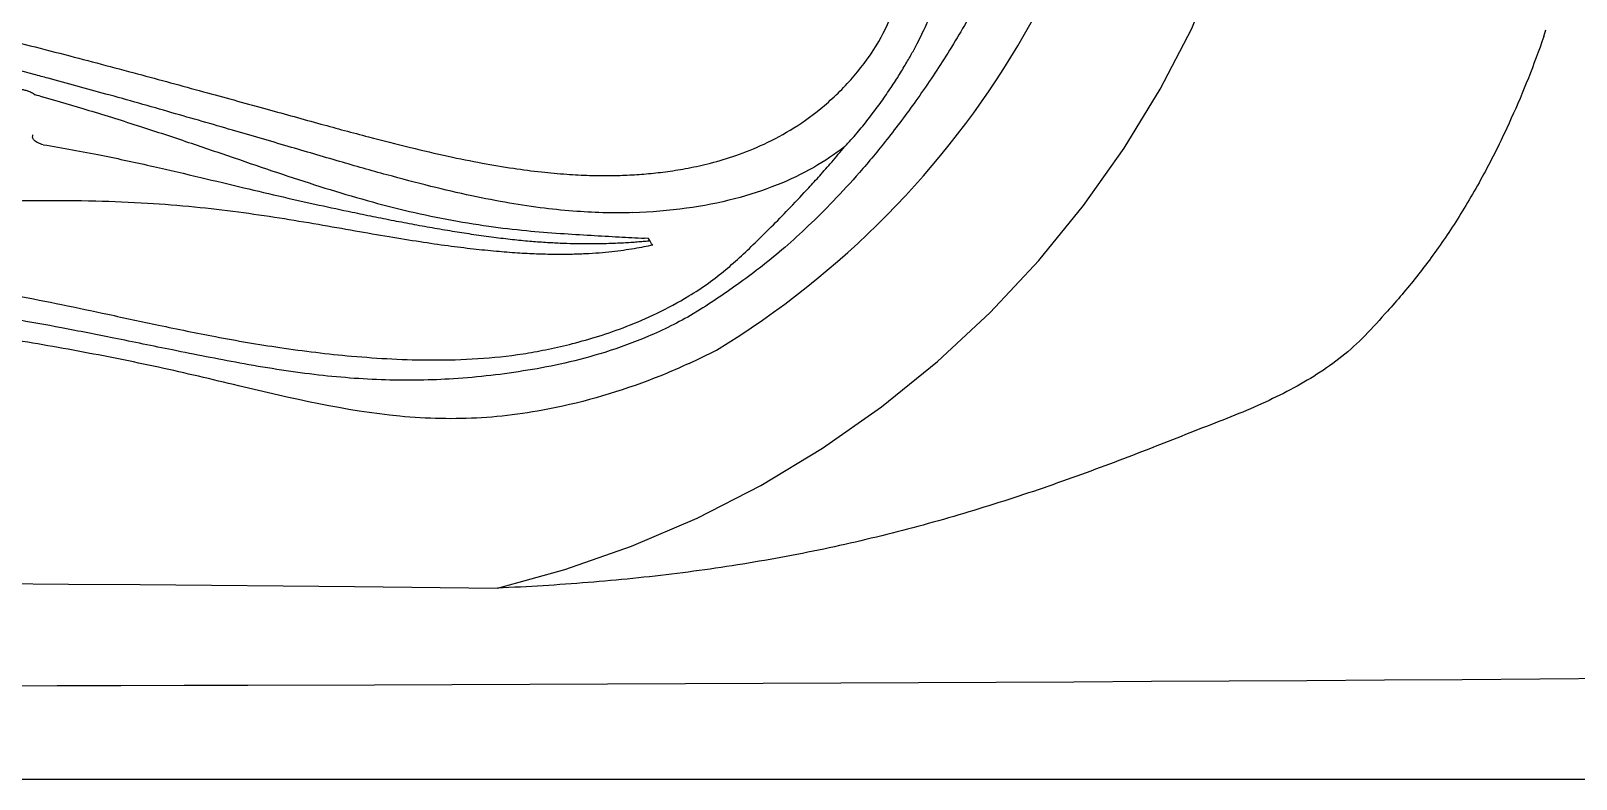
# Model space of a CAD drawing. Extents: x 527 to 614, y 487 to 635.
# Drawn here: x 572.28 to 577.41, y 505.03 to 507.51 of the extents above; entities that cross this region are included whole.
import ezdxf

# ---------------------------------------------------------------- set-up
doc = ezdxf.new("R2010")
doc.units = 0
doc.header["$MEASUREMENT"] = 0
doc.layers.add('1', color=4, linetype='Continuous')

# ---------------------------------------------------------------- blocks, each defined once
blk = doc.blocks.new('main_control')
at = {"color": 3, "linetype": 'Continuous'}
for p, q in [((14.9813, 13.5421), (14.9679, 13.5426)), ((14.985, 13.5358), (14.9814, 13.5421)), ((14.9854, 13.5344), (14.9821, 13.534)), ((14.9934, 13.522), (14.995, 13.5197)), ((15.1009, 13.3428), (15.1146, 13.351)), ((15.1439, 13.3002), (15.1294, 13.2916))]:
    blk.add_line(p, q, dxfattribs=at)
at = {"color": 4, "linetype": 'Continuous'}
for centre, radius, start, end in [((13.671, 15.6926), 2.952, 301.3467, 52.8), ((14.2007, 15.1129), 2.1865, 294.7459, 297.3907)]:
    blk.add_arc(centre, radius, start, end, dxfattribs=at)
at = {"color": 3, "linetype": 'Continuous'}
for centre, radius, start, end in [((11.0773, 7.2445), 7.0268, 74.36072, 74.57709), ((12.429, 13.9762), 0.5176, 349.0403, 349.9686)]:
    blk.add_arc(centre, radius, start, end, dxfattribs=at)
for points, knots in [([(10.9635, 14.4489), (11.1152, 14.452), (11.4026, 14.4455), (11.8096, 14.4057), (12.1721, 14.3492), (12.4967, 14.2844), (12.7888, 14.2169), (13.0531, 14.1502), (13.293, 14.0864), (13.5114, 14.0269), (13.7094, 13.9725), (13.8871, 13.9233), (14.0453, 13.8803), (14.186, 13.8444), (14.312, 13.8151), (14.4258, 13.7919), (14.5291, 13.7745), (14.6228, 13.7623), (14.7071, 13.7546), (14.7833, 13.7508), (14.8529, 13.75), (14.9183, 13.752), (14.9819, 13.7565), (15.0465, 13.7639), (15.1152, 13.7751), (15.191, 13.792), (15.2757, 13.8173), (15.3689, 13.8547), (15.4684, 13.9089), (15.5703, 13.9835), (15.6668, 14.0792), (15.7466, 14.189), (15.7996, 14.3045), (15.8205, 14.4227), (15.8072, 14.5443), (15.7662, 14.6714), (15.7007, 14.8052), (15.6176, 14.9439), (15.5285, 15.0813), (15.446, 15.2111), (15.3776, 15.3292), (15.3242, 15.4401), (15.2864, 15.5512), (15.2668, 15.6669), (15.2747, 15.781), (15.3019, 15.8833), (15.3378, 15.9742), (15.3812, 16.0613), (15.4327, 16.1513), (15.4924, 16.2478), (15.5596, 16.3519), (15.633, 16.4663), (15.7063, 16.5903), (15.7688, 16.7197), (15.8088, 16.8475), (15.8202, 16.9695), (15.7989, 17.0798), (15.7575, 17.1727), (15.7088, 17.2492), (15.6586, 17.3116), (15.6093, 17.3631), (15.5621, 17.4053), (15.5173, 17.4403), (15.4741, 17.47), (15.4306, 17.4963), (15.3851, 17.5204), (15.336, 17.5429), (15.2817, 17.5639), (15.2433, 17.5763), (15.223, 17.5822)], [0, 0, 0, 0, 0.455153, 0.861222, 1.226025, 1.555412, 1.853982, 2.125455, 2.372915, 2.598826, 2.804561, 2.988953, 3.152015, 3.296261, 3.424562, 3.539996, 3.644651, 3.738948, 3.823246, 3.898685, 3.967523, 4.032139, 4.09495, 4.158793, 4.227168, 4.303604, 4.391589, 4.492184, 4.604266, 4.730459, 4.870086, 5.010274, 5.135427, 5.248068, 5.366018, 5.498571, 5.646723, 5.811899, 5.9836, 6.138065, 6.273213, 6.3928, 6.506774, 6.624245, 6.742196, 6.846741, 6.940902, 7.034855, 7.138449, 7.251763, 7.375366, 7.510248, 7.659387, 7.807319, 7.940547, 8.059097, 8.170841, 8.273453, 8.362669, 8.442182, 8.513269, 8.576211, 8.632066, 8.683567, 8.733623, 8.784516, 8.837927, 8.89553, 8.95895, 8.95895, 8.95895, 8.95895]), ([(16.3631, 15.4175), (16.3578, 15.3337), (16.3414, 15.1659), (16.2968, 14.9212), (16.2334, 14.6937), (16.1559, 14.4911), (16.0674, 14.3113), (15.9714, 14.149), (15.8729, 14.0026), (15.7769, 13.8739), (15.685, 13.7633), (15.5977, 13.6679), (15.5147, 13.5853), (15.4358, 13.5134), (15.3602, 13.4508), (15.2872, 13.3961), (15.2155, 13.3465), (15.1679, 13.3154), (15.1439, 13.3001)], [0, 0, 0, 0, 0.251894, 0.505531, 0.745157, 0.959161, 1.155432, 1.345645, 1.524451, 1.68453, 1.826989, 1.955725, 2.072391, 2.178254, 2.275734, 2.366854, 2.451673, 2.537282, 2.537282, 2.537282, 2.537282]), ([(10.921, 14.3107), (10.9782, 14.3107), (11.0879, 14.3095), (11.2456, 14.304), (11.3902, 14.296), (11.5228, 14.2861), (11.6445, 14.2748), (11.7563, 14.2627), (11.859, 14.2501), (11.9535, 14.2372), (12.0404, 14.2242), (12.1204, 14.2112), (12.1941, 14.1985), (12.262, 14.186), (12.3245, 14.1738), (12.3822, 14.1622), (12.4354, 14.1511), (12.4845, 14.1406), (12.5297, 14.1307), (12.5713, 14.1215), (12.6095, 14.1127), (12.6446, 14.1044), (12.6767, 14.0965), (12.706, 14.089), (12.7326, 14.0819), (12.7565, 14.0752), (12.7781, 14.0691), (12.7978, 14.0635), (12.8157, 14.0585), (12.8319, 14.0541), (12.8467, 14.0501), (12.8603, 14.0465), (12.873, 14.0433), (12.885, 14.0404), (12.8968, 14.0376), (12.9088, 14.0349), (12.9214, 14.0318), (12.9343, 14.0266), (12.9422, 14.0213), (12.946, 14.0183)], [0, 0, 0, 0, 0.171716, 0.329072, 0.47346, 0.606071, 0.727972, 0.840102, 0.943338, 1.038454, 1.126134, 1.206994, 1.281598, 1.350453, 1.414056, 1.472771, 1.526998, 1.57711, 1.623327, 1.665857, 1.704981, 1.740961, 1.773989, 1.804203, 1.831661, 1.856429, 1.878797, 1.899112, 1.917654, 1.934482, 1.949685, 1.963602, 1.97659, 1.988921, 2.00084, 2.01281, 2.025809, 2.039775, 2.054294, 2.054294, 2.054294, 2.054294]), ([(15.6324, 13.8468), (15.6464, 13.8614), (15.6732, 13.8911), (15.7106, 13.9372), (15.7457, 13.9839), (15.7782, 14.0302), (15.8072, 14.0745), (15.8322, 14.1155), (15.8537, 14.1529), (15.8722, 14.1873), (15.8882, 14.2191), (15.9008, 14.2462), (15.908, 14.2627), (15.9108, 14.2693)], [0, 0, 0, 0, 0.0606877, 0.1197848, 0.1782291, 0.2359146, 0.2892963, 0.3370823, 0.3799749, 0.4187704, 0.4542433, 0.4868808, 0.5082698, 0.5082698, 0.5082698, 0.5082698]), ([(12.9887, 14.0735), (12.9733, 14.0777), (12.8716, 14.1048), (12.741, 14.1382), (12.6254, 14.1661), (12.5966, 14.1729)], [0, 0, 0, 0, 0.0478728, 0.3157047, 0.404549, 0.404549, 0.404549, 0.404549]), ([(14.9292, 13.6275), (14.9, 13.6266), (14.8379, 13.6263), (14.74, 13.6309), (14.6327, 13.6416), (14.5163, 13.659), (14.3905, 13.6834), (14.2549, 13.715), (14.1087, 13.7536), (13.9511, 13.7985), (13.7805, 13.8488), (13.5952, 13.9029), (13.3936, 13.961), (13.1898, 14.0188), (13.0528, 14.0564), (12.9887, 14.0735)], [0, 0, 0, 0, 0.087825, 0.186012, 0.293954, 0.411269, 0.539094, 0.678165, 0.829037, 0.992558, 1.169848, 1.362409, 1.571758, 1.799168, 1.998023, 1.998023, 1.998023, 1.998023]), ([(12.9716, 14.0112), (13.0224, 13.9969), (13.1305, 13.9654), (13.2917, 13.915), (13.4522, 13.862), (13.6035, 13.8102), (13.7482, 13.7607), (13.8894, 13.7143), (14.0294, 13.672), (14.17, 13.6349), (14.3106, 13.6046), (14.4461, 13.5822), (14.5719, 13.5675), (14.6852, 13.5585), (14.7877, 13.5523), (14.8808, 13.5473), (14.9398, 13.544), (14.9679, 13.5426)], [0, 0, 0, 0, 0.158335, 0.337932, 0.506421, 0.665596, 0.817593, 0.965331, 1.111238, 1.256358, 1.401421, 1.542603, 1.668135, 1.781302, 1.883527, 1.976362, 2.060809, 2.060809, 2.060809, 2.060809]), ([(12.9728, 13.8528), (12.9669, 13.8541), (12.9561, 13.8579), (12.9433, 13.866), (12.9377, 13.874), (12.9372, 13.8778)], [0, 0, 0, 0, 0.01823119, 0.03385802, 0.04532609, 0.04532609, 0.04532609, 0.04532609]), ([(12.9728, 13.8528), (13.0373, 13.8425), (13.1596, 13.8199), (13.3335, 13.7822), (13.4911, 13.7453), (13.6345, 13.711), (13.7654, 13.6802), (13.8851, 13.6531), (13.9613, 13.6368), (13.9978, 13.6292)], [0, 0, 0, 0, 0.195755, 0.37299, 0.534066, 0.681124, 0.815343, 0.93759, 1.04921, 1.04921, 1.04921, 1.04921]), ([(15.6324, 13.8468), (15.5998, 13.8213), (15.5277, 13.7734), (15.4049, 13.7148), (15.2631, 13.669), (15.1025, 13.6381), (14.9889, 13.629), (14.9294, 13.6273)], [0, 0, 0, 0, 0.1241259, 0.258769, 0.4070042, 0.5698449, 0.7482953, 0.7482953, 0.7482953, 0.7482953]), ([(15.5127, 13.7099), (15.5251, 13.7231), (15.5509, 13.7514), (15.5909, 13.797), (15.6183, 13.8295), (15.6324, 13.8468)], [0, 0, 0, 0, 0.0544151, 0.114904, 0.1819226, 0.1819226, 0.1819226, 0.1819226]), ([(15.1146, 13.351), (15.137, 13.3643), (15.1791, 13.3916), (15.2371, 13.4368), (15.2903, 13.4844), (15.3427, 13.5345), (15.397, 13.5885), (15.4542, 13.6471), (15.493, 13.6883), (15.5127, 13.7099)], [0, 0, 0, 0, 0.0780784, 0.1503153, 0.220542, 0.2920381, 0.3679521, 0.4500326, 0.5377399, 0.5377399, 0.5377399, 0.5377399]), ([(14.995, 13.5197), (14.9853, 13.5175), (14.965, 13.5133), (14.9329, 13.5074), (14.8975, 13.502), (14.8588, 13.4972), (14.8166, 13.4932), (14.7708, 13.4903), (14.7211, 13.4886), (14.6671, 13.4884), (14.6082, 13.4898), (14.5441, 13.4932), (14.4741, 13.4987), (14.3973, 13.5065), (14.3128, 13.517), (14.2196, 13.5306), (14.1169, 13.5472), (14.0045, 13.5668), (13.8835, 13.5882), (13.7545, 13.6098), (13.6176, 13.6299), (13.4716, 13.6471), (13.3137, 13.6594), (13.1407, 13.6664), (12.9494, 13.6677), (12.7389, 13.663), (12.5087, 13.6521), (12.2585, 13.6354), (11.9865, 13.614), (11.6905, 13.5901), (11.3664, 13.5677), (11.0076, 13.5531), (10.6267, 13.5592), (10.2521, 13.5823), (9.9105, 13.6095), (9.6089, 13.6336), (9.3404, 13.6518), (9.0995, 13.6632), (8.8827, 13.6678), (8.6872, 13.6661), (8.5106, 13.6584), (8.3487, 13.645), (8.1968, 13.6262), (8.0515, 13.604), (7.9126, 13.5802), (7.7833, 13.5573), (7.666, 13.5374), (7.5616, 13.5215), (7.4684, 13.5093), (7.3844, 13.5002), (7.3088, 13.4939), (7.2406, 13.4901), (7.179, 13.4884), (7.1232, 13.4886), (7.0724, 13.4902), (7.0259, 13.4932), (6.9835, 13.4972), (6.9446, 13.502), (6.9091, 13.5074), (6.8769, 13.5133), (6.8566, 13.5175), (6.847, 13.5197)], [0, 0, 0, 0, 0.029602, 0.062249, 0.098021, 0.136999, 0.179259, 0.224986, 0.27459, 0.328498, 0.387149, 0.45114, 0.521114, 0.597858, 0.682564, 0.776469, 0.880493, 0.994776, 1.118544, 1.249175, 1.387213, 1.533539, 1.690246, 1.862041, 2.052909, 2.264035, 2.493626, 2.744367, 3.016364, 3.312093, 3.63505, 3.991125, 4.388999, 4.777305, 5.116946, 5.417042, 5.684777, 5.924193, 6.140587, 6.335371, 6.510644, 6.670531, 6.822722, 6.969635, 7.111669, 7.245386, 7.363667, 7.468509, 7.561991, 7.645904, 7.721731, 7.789689, 7.850879, 7.90645, 7.957097, 8.003411, 8.045968, 8.085074, 8.120884, 8.153552, 8.183234, 8.183234, 8.183234, 8.183234]), ([(13.9978, 13.6292), (14.0208, 13.6244), (14.0667, 13.615), (14.1355, 13.6013), (14.2039, 13.5883), (14.2715, 13.5762), (14.3372, 13.5652), (14.3802, 13.5585), (14.401, 13.5554)], [0, 0, 0, 0, 0.0705321, 0.1407073, 0.2103467, 0.2794707, 0.3468137, 0.4100468, 0.4100468, 0.4100468, 0.4100468]), ([(14.401, 13.5554), (14.4234, 13.5521), (14.4663, 13.5461), (14.5282, 13.5387), (14.5854, 13.5331), (14.638, 13.5292), (14.6864, 13.5266), (14.7308, 13.5251), (14.7714, 13.5245), (14.8081, 13.5247), (14.8412, 13.5254), (14.8708, 13.5264), (14.8975, 13.5277), (14.9215, 13.5292), (14.9433, 13.5307), (14.9632, 13.5323), (14.9759, 13.5334), (14.9821, 13.534)], [0, 0, 0, 0, 0.0676926, 0.1299552, 0.1872086, 0.2398408, 0.2882524, 0.3326895, 0.3732303, 0.4099024, 0.4428493, 0.4723968, 0.4989409, 0.5228708, 0.5445775, 0.5644552, 0.5828993, 0.5828993, 0.5828993, 0.5828993]), ([(14.9934, 13.522), (14.9924, 13.5237), (14.9898, 13.5261), (14.9874, 13.531), (14.9861, 13.5341), (14.985, 13.5358)], [0, 0, 0, 0, 0.00591687, 0.01018707, 0.01620131, 0.01620131, 0.01620131, 0.01620131]), ([(7.2493, 13.1635), (7.3342, 13.1492), (7.4963, 13.1355), (7.7259, 13.1405), (7.9289, 13.1584), (8.1095, 13.1825), (8.2704, 13.2103), (8.4136, 13.2387), (8.5405, 13.2655), (8.6537, 13.29), (8.7578, 13.3123), (8.8594, 13.3333), (8.9649, 13.3537), (9.0804, 13.3735), (9.2111, 13.3929), (9.3587, 13.4114), (9.523, 13.4282), (9.7033, 13.4429), (9.9018, 13.4556), (10.1223, 13.4664), (10.3697, 13.4761), (10.6472, 13.4833), (10.9481, 13.4857), (11.252, 13.4823), (11.5376, 13.4738), (11.7934, 13.4632), (12.0211, 13.4508), (12.2253, 13.4364), (12.4092, 13.4195), (12.577, 13.4001), (12.7337, 13.3781), (12.8849, 13.3525), (13.0356, 13.3226), (13.1923, 13.2892), (13.3622, 13.2524), (13.5519, 13.2135), (13.7652, 13.1768), (14.0052, 13.1479), (14.2748, 13.1333), (14.4653, 13.1441), (14.5647, 13.1591)], [0, 0, 0, 0, 0.258555, 0.486048, 0.688391, 0.869606, 1.032556, 1.178051, 1.307561, 1.421505, 1.525576, 1.627099, 1.732626, 1.847916, 1.978637, 2.128889, 2.294322, 2.473935, 2.671579, 2.891019, 3.136303, 3.414168, 3.723738, 4.039026, 4.32608, 4.580634, 4.807097, 5.010311, 5.194594, 5.361003, 5.517248, 5.669273, 5.820801, 5.97811, 6.149957, 6.34234, 6.559086, 6.798994, 7.067125, 7.368594, 7.368594, 7.368594, 7.368594]), ([(14.5805, 13.1046), (14.4989, 13.0909), (14.3417, 13.0726), (14.1045, 13.069), (13.8671, 13.0874), (13.632, 13.1255), (13.4111, 13.1698), (13.2144, 13.2099), (13.0391, 13.2445), (12.8764, 13.274), (12.7169, 13.3007), (12.5508, 13.3256), (12.372, 13.3485), (12.1765, 13.3696), (11.9613, 13.3891), (11.7238, 13.4073), (11.4614, 13.4213), (11.1722, 13.4294), (10.8599, 13.4314), (10.5413, 13.4267), (10.238, 13.4147), (9.965, 13.3962), (9.7227, 13.3752), (9.5062, 13.3527), (9.3115, 13.3285), (9.1344, 13.3022), (8.9682, 13.2745), (8.8028, 13.2445), (8.6292, 13.2102), (8.4399, 13.1716), (8.2297, 13.1295), (7.9994, 13.0906), (7.7571, 13.0693), (7.5068, 13.0716), (7.3405, 13.091), (7.2549, 13.1056)], [0, 0, 0, 0, 0.248096, 0.47379, 0.710913, 0.961256, 1.187895, 1.386734, 1.563684, 1.723893, 1.882712, 2.048772, 2.227656, 2.423576, 2.638628, 2.875934, 3.138035, 3.426918, 3.743716, 4.074767, 4.382822, 4.654111, 4.895734, 5.112377, 5.307115, 5.48415, 5.649444, 5.812592, 5.988538, 6.180231, 6.392287, 6.631538, 6.880528, 7.120883, 7.381489, 7.381489, 7.381489, 7.381489]), ([(14.5647, 13.1591), (14.5896, 13.163), (14.6411, 13.1723), (14.7211, 13.1902), (14.8073, 13.214), (14.9002, 13.2457), (14.9999, 13.2876), (15.0668, 13.3228), (15.1009, 13.3428)], [0, 0, 0, 0, 0.0756585, 0.1571134, 0.2459396, 0.3435799, 0.45145, 0.5700054, 0.5700054, 0.5700054, 0.5700054]), ([(15.1294, 13.2916), (15.0809, 13.2633), (14.985, 13.2157), (14.8416, 13.1633), (14.7079, 13.1276), (14.6218, 13.1111), (14.5805, 13.1046)], [0, 0, 0, 0, 0.168561, 0.3202063, 0.4574856, 0.5830145, 0.5830145, 0.5830145, 0.5830145])]:
    blk.add_open_spline(points, degree=3, knots=knots, dxfattribs=at)
at = {"color": 4, "linetype": 'Continuous'}
blk.add_open_spline([(15.1159, 13.1272), (15.0917, 13.116), (14.9565, 13.0567), (14.7282, 12.9835), (14.428, 12.9392), (14.0636, 12.9478), (13.7089, 13.0323), (13.3561, 13.1159), (13.0889, 13.169), (12.8205, 13.2149), (12.4609, 13.2668), (12.0095, 13.3164), (11.4659, 13.3539), (10.9213, 13.3669), (10.3768, 13.3539), (9.8332, 13.3164), (9.3818, 13.2669), (9.0222, 13.215), (8.7538, 13.1691), (8.4866, 13.116), (8.1338, 13.0325), (7.7791, 12.9479), (7.4144, 12.9392), (7.114, 12.9834), (6.8852, 13.0567), (6.7498, 13.1162), (6.7252, 13.1276)], degree=3, knots=[0, 0, 0, 0, 0.080161, 0.442812, 0.714955, 0.986922, 1.531025, 1.803215, 2.075442, 2.347775, 2.620218, 3.165164, 3.709853, 4.254288, 4.798723, 5.343412, 5.888357, 6.1608, 6.433134, 6.705361, 6.977551, 7.521661, 7.793709, 8.06637, 8.429081, 8.510187, 8.510187, 8.510187, 8.510187], dxfattribs=at)
blk = doc.blocks.new('VANGUARD')
at = {"layer": '1', "color": 4}
blk.add_lwpolyline([(86.7371, 74.7371, 0.414214), (74.7371, 86.7371), (12, 86.7371, 0.414214), (0, 74.7371), (0, 12, 0.414214), (12, 0), (74.7371, 0, 0.414214), (86.7371, 12)], format="xyb", close=True, dxfattribs=at)
at = {"layer": '1', "color": 2}
blk.add_lwpolyline([(46.9285, 0.6337), (47.1518, 0.6953), (47.373, 0.7727), (47.5902, 0.8658), (47.802, 0.9742), (48.0066, 1.0975), (48.2025, 1.2349), (48.3883, 1.3854), (48.5627, 1.5478), (48.7245, 1.721), (48.873, 1.9034), (49.0073, 2.0935), (49.1271, 2.2898), (49.232, 2.4907), (49.3974, 2.9001)], dxfattribs=at)
at = {"layer": '1', "color": 3, "linetype": 'Continuous'}
for points in [[(50.3998, 2.4639), (50.4023, 2.4713), (50.4048, 2.4786), (50.4071, 2.4857)], [(50.3998, 2.4639), (50.3938, 2.4465), (50.3876, 2.4291), (50.3814, 2.4118), (50.375, 2.3945), (50.3686, 2.3773), (50.3621, 2.3602), (50.3555, 2.3431), (50.3488, 2.3261), (50.342, 2.3092), (50.3352, 2.2923), (50.3282, 2.2755), (50.3212, 2.2588), (50.3141, 2.2422), (50.3069, 2.2256), (50.2996, 2.2091), (50.2922, 2.1926), (50.2848, 2.1762), (50.2773, 2.1599), (50.262, 2.1276)], [(50.262, 2.1276), (50.2571, 2.1174), (50.2521, 2.1073), (50.2472, 2.0972), (50.2422, 2.0871), (50.2371, 2.0771), (50.2321, 2.0671), (50.227, 2.0571), (50.2219, 2.0472), (50.2167, 2.0373), (50.2115, 2.0275), (50.2063, 2.0177), (50.2011, 2.0079), (50.1958, 1.9982), (50.1905, 1.9886), (50.1851, 1.979), (50.1798, 1.9694), (50.1744, 1.9599), (50.169, 1.9504), (50.1636, 1.9409), (50.1581, 1.9316), (50.1526, 1.9222), (50.1471, 1.9129), (50.1415, 1.9037), (50.136, 1.8945), (50.1304, 1.8854), (50.1248, 1.8763), (50.1191, 1.8672), (50.1135, 1.8583), (50.1078, 1.8493), (50.1021, 1.8405), (50.0964, 1.8317), (50.0906, 1.8229), (50.0849, 1.8142), (50.0791, 1.8056), (50.0733, 1.797), (50.0675, 1.7885), (50.0617, 1.78), (50.0558, 1.7716), (50.05, 1.7633), (50.0441, 1.755), (50.0382, 1.7468), (50.0323, 1.7386), (50.0264, 1.7305), (50.0204, 1.7224), (50.0145, 1.7145), (50.0085, 1.7065), (50.0025, 1.6986), (49.9966, 1.6908), (49.9906, 1.683), (49.9845, 1.6753), (49.9785, 1.6677), (49.9725, 1.6601), (49.9665, 1.6525), (49.9604, 1.645), (49.9544, 1.6376), (49.9483, 1.6302), (49.9422, 1.6229), (49.9361, 1.6156), (49.93, 1.6084), (49.9239, 1.6012), (49.9178, 1.5941), (49.9117, 1.587), (49.9056, 1.58), (49.8995, 1.5731), (49.8933, 1.5661), (49.8872, 1.5593), (49.881, 1.5525), (49.8749, 1.5457), (49.8626, 1.5324)], [(49.8626, 1.5324), (49.8535, 1.5219), (49.8444, 1.5115), (49.8352, 1.5013), (49.8259, 1.4913), (49.8166, 1.4815), (49.8072, 1.4719), (49.7977, 1.4624), (49.7882, 1.4532), (49.7786, 1.4441), (49.769, 1.4353), (49.7592, 1.4266), (49.7495, 1.4182), (49.7396, 1.41), (49.7297, 1.4019), (49.7197, 1.394), (49.7096, 1.3863), (49.6995, 1.3787), (49.6892, 1.3713), (49.6789, 1.3641), (49.6685, 1.357), (49.658, 1.35), (49.6473, 1.3431), (49.6366, 1.3363), (49.6258, 1.3297), (49.6149, 1.3232), (49.6039, 1.3167), (49.5928, 1.3104), (49.5816, 1.3041), (49.5703, 1.2979), (49.5589, 1.2918), (49.5474, 1.2858), (49.5358, 1.2799), (49.524, 1.274), (49.5122, 1.2681), (49.5003, 1.2624), (49.4882, 1.2567), (49.476, 1.251), (49.4638, 1.2454), (49.4514, 1.2398), (49.4389, 1.2343), (49.4263, 1.2288), (49.4137, 1.2234), (49.4009, 1.218), (49.388, 1.2126), (49.375, 1.2073), (49.3619, 1.202), (49.3487, 1.1967), (49.3355, 1.1915), (49.3221, 1.1863), (49.3086, 1.1811), (49.295, 1.1758), (49.2813, 1.1704), (49.2675, 1.165), (49.2536, 1.1595), (49.2396, 1.154), (49.2255, 1.1485), (49.2114, 1.1429), (49.1971, 1.1373), (49.1828, 1.1317), (49.1684, 1.126), (49.1539, 1.1203), (49.1393, 1.1146), (49.1247, 1.1088), (49.1099, 1.1031), (49.0951, 1.0973), (49.0803, 1.0916), (49.0654, 1.0858), (49.0504, 1.08), (49.0353, 1.0742), (49.0202, 1.0684), (49.0051, 1.0626), (48.9898, 1.0568), (48.9745, 1.051), (48.9592, 1.0452), (48.9438, 1.0395), (48.9283, 1.0337), (48.9128, 1.0279), (48.8972, 1.0222), (48.8816, 1.0165), (48.8659, 1.0108), (48.8502, 1.0051), (48.8344, 0.9994), (48.8186, 0.9938), (48.8027, 0.9881), (48.7867, 0.9825), (48.7707, 0.9769), (48.7547, 0.9714), (48.7386, 0.9658), (48.7225, 0.9603), (48.7063, 0.9548), (48.6901, 0.9494), (48.6739, 0.944), (48.6576, 0.9386), (48.6412, 0.9332), (48.6248, 0.9279), (48.6084, 0.9226), (48.5919, 0.9173), (48.5754, 0.9121), (48.5589, 0.9069), (48.5423, 0.9018), (48.5257, 0.8966), (48.509, 0.8916), (48.4923, 0.8865), (48.4756, 0.8815), (48.4588, 0.8766), (48.442, 0.8717), (48.4251, 0.8668), (48.4082, 0.8619), (48.3913, 0.8571), (48.3743, 0.8524), (48.3573, 0.8477), (48.3403, 0.843), (48.3233, 0.8384), (48.3062, 0.8338), (48.289, 0.8293), (48.2719, 0.8248), (48.2547, 0.8203), (48.2374, 0.816), (48.2202, 0.8116), (48.2029, 0.8073), (48.1855, 0.8031), (48.1682, 0.7989), (48.1508, 0.7947), (48.1334, 0.7906), (48.1159, 0.7866), (48.0984, 0.7826), (48.0809, 0.7786), (48.0633, 0.7747), (48.0458, 0.7709), (48.0281, 0.7671), (48.0105, 0.7634), (47.9928, 0.7597), (47.9751, 0.756), (47.9574, 0.7525), (47.9397, 0.7489), (47.9219, 0.7454), (47.9041, 0.742), (47.8862, 0.7386), (47.8684, 0.7353), (47.8505, 0.7321), (47.8326, 0.7288), (47.8146, 0.7257), (47.7966, 0.7226), (47.7787, 0.7195), (47.7606, 0.7165), (47.7426, 0.7136), (47.7245, 0.7107), (47.7064, 0.7078), (47.6883, 0.7051), (47.6702, 0.7023), (47.652, 0.6996), (47.6339, 0.697), (47.6156, 0.6944), (47.5974, 0.6919), (47.5792, 0.6894), (47.5609, 0.687), (47.5426, 0.6847), (47.5243, 0.6823), (47.506, 0.6801), (47.4876, 0.6779), (47.4693, 0.6757), (47.4509, 0.6736), (47.4325, 0.6715), (47.414, 0.6695), (47.3956, 0.6676), (47.3771, 0.6657), (47.3586, 0.6638), (47.3401, 0.662), (47.3216, 0.6602), (47.303, 0.6585), (47.2845, 0.6568), (47.2659, 0.6552), (47.2473, 0.6537), (47.2287, 0.6521), (47.21, 0.6507), (47.1914, 0.6492), (47.1727, 0.6478), (47.154, 0.6465), (47.1353, 0.6452), (47.1166, 0.644), (47.0979, 0.6427), (47.0791, 0.6416), (47.0603, 0.6405), (47.0416, 0.6394), (47.0228, 0.6383), (47.0039, 0.6373), (46.9851, 0.6364), (46.9662, 0.6354), (46.9285, 0.6337)], [(46.5203, 0.313), (46.7781, 0.3139), (47.0359, 0.3148), (47.2936, 0.3158), (47.5514, 0.3168), (47.8092, 0.3179), (48.0669, 0.3191), (48.3247, 0.3203), (48.5825, 0.3217), (48.8402, 0.323), (49.098, 0.3245), (49.3557, 0.326), (49.6135, 0.3276), (49.8712, 0.3292), (50.129, 0.3309), (50.3867, 0.3327), (50.6445, 0.3346)], [(45.2673, 0.6486), (45.5046, 0.647), (45.7419, 0.6453), (45.9792, 0.6434), (46.2165, 0.6412), (46.4538, 0.6389), (46.9285, 0.6337)], [(45.2565, 0.3098), (45.4671, 0.3102), (45.6778, 0.3107), (45.8884, 0.3112), (46.0991, 0.3118), (46.5203, 0.313)]]:
    blk.add_lwpolyline(points, dxfattribs=at)
at = {"layer": '1', "color": 1}
blk.add_blockref('main_control', (32.448, -11.7479), dxfattribs=at)

msp = doc.modelspace()

# ---------------------------------------------------------------- block references
at = {"layer": '1'}
msp.add_blockref('VANGUARD', (526.9005, 505.0267), dxfattribs=at)

doc.saveas('drawing.dxf')
